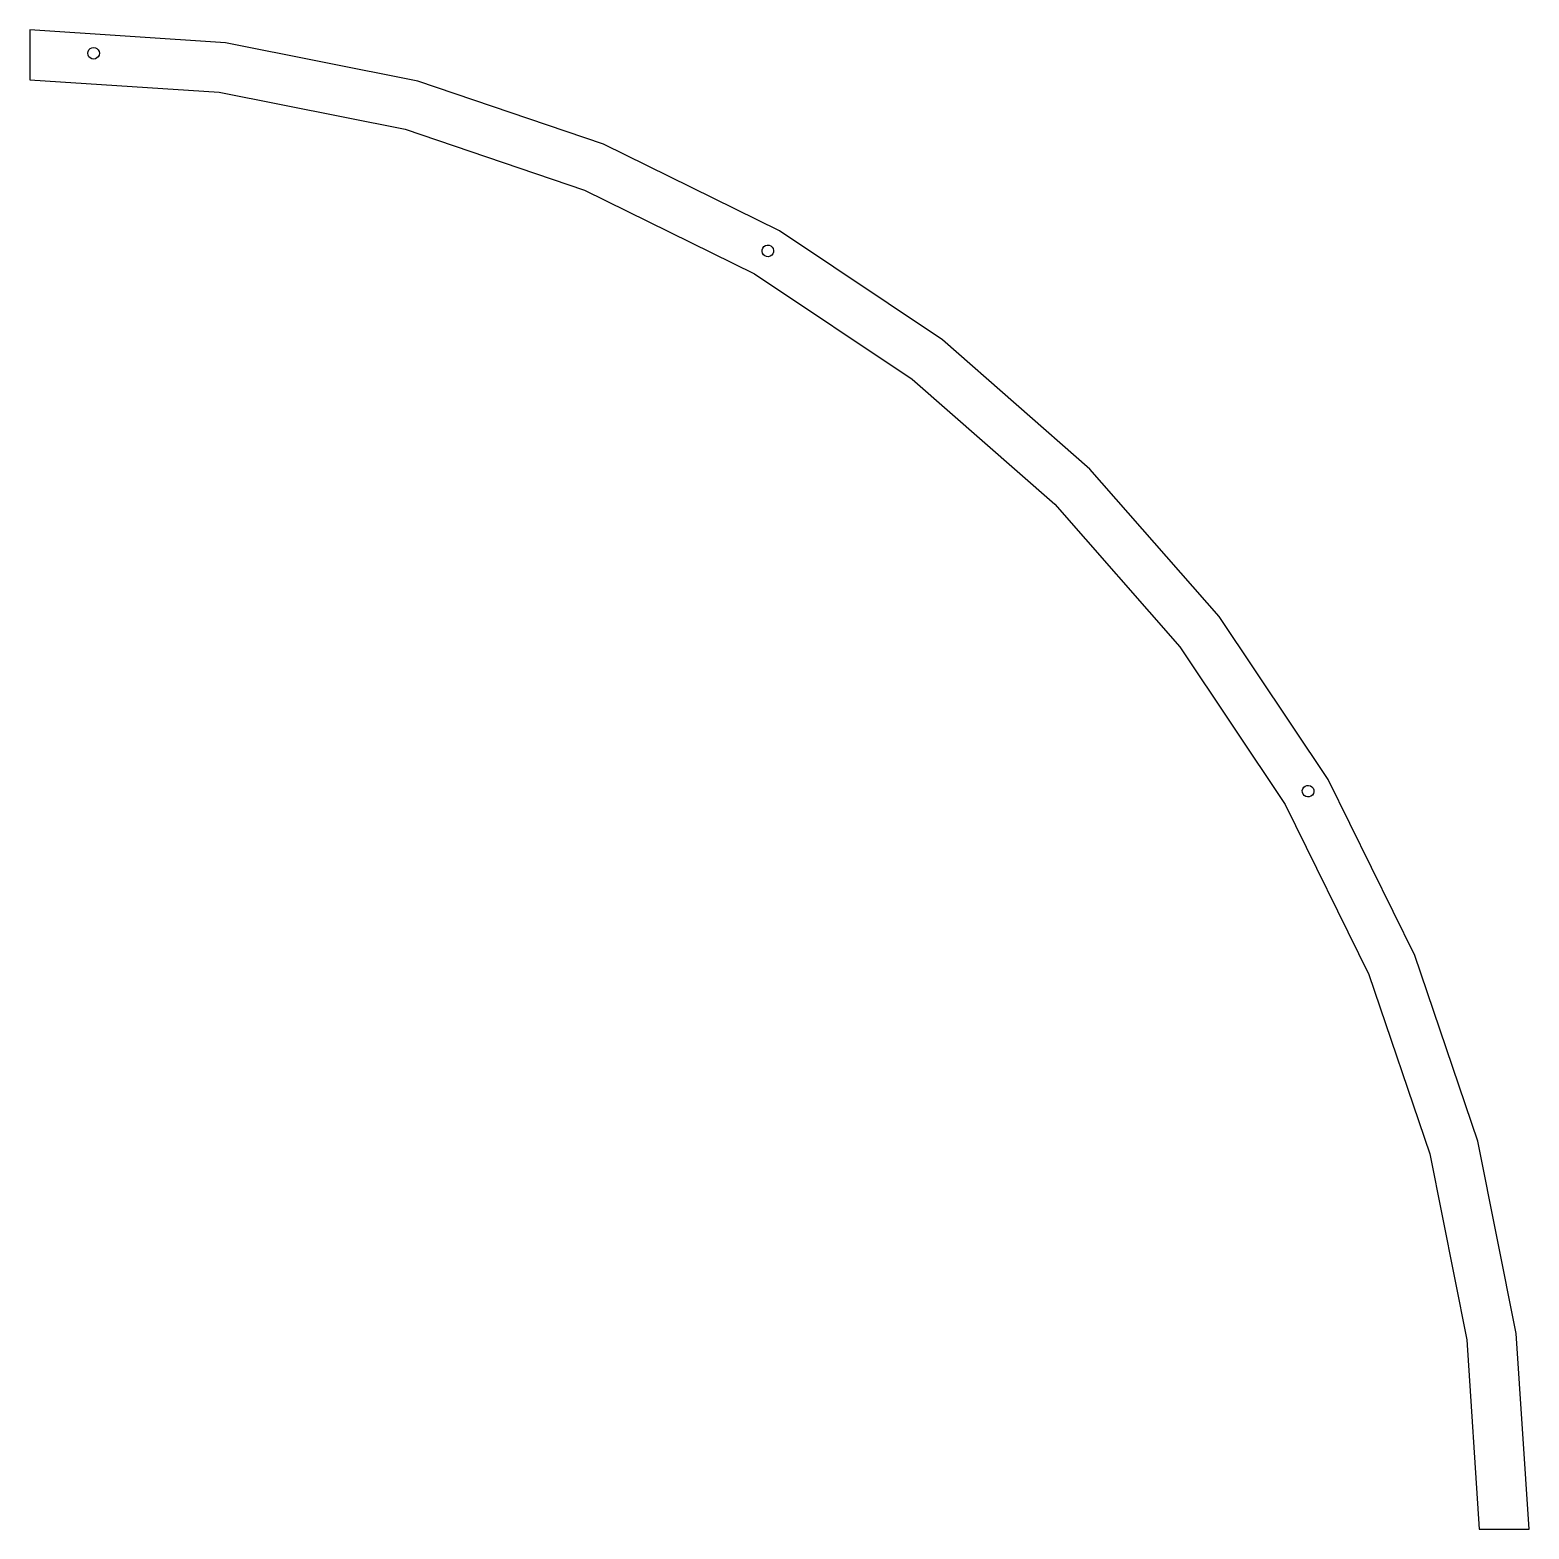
# Model space of a CAD drawing. Header units: millimetres. Extents: x 0 to 451, y 0 to 451.
import ezdxf

# ---------------------------------------------------------------- set-up
doc = ezdxf.new("R2010")
doc.units = ezdxf.units.MM

msp = doc.modelspace()

# ---------------------------------------------------------------- linework, layer by layer
for points in [[(447.142, 58.8673), (435.633, 116.727), (416.67, 172.59), (390.577, 225.5), (357.802, 274.551), (318.905, 318.905), (274.551, 357.802), (225.5, 390.577), (172.59, 416.67), (116.727, 435.633), (58.8673, 447.142), (0, 451), (0, 436), (56.9094, 432.27), (112.845, 421.144), (166.85, 402.811), (218, 377.587), (265.42, 345.902), (308.299, 308.299), (345.902, 265.42), (377.587, 218), (402.811, 166.85), (421.144, 112.845), (432.27, 56.9094), (436, 0), (451, 0), (447.142, 58.8673)], [(18.5842, 442.336), (18.0964, 442.584), (17.7092, 442.971), (17.4606, 443.459), (17.375, 444), (17.4606, 444.541), (17.7092, 445.029), (18.0964, 445.416), (18.5842, 445.664), (19.125, 445.75), (19.6658, 445.664), (20.1536, 445.416), (20.5408, 445.029), (20.7893, 444.541), (20.875, 444), (20.7893, 443.459), (20.5408, 442.971), (20.1536, 442.584), (19.6658, 442.336), (19.125, 442.25), (18.5842, 442.336)], [(221.636, 382.804), (221.125, 383), (220.699, 383.344), (220.401, 383.803), (220.26, 384.332), (220.288, 384.879), (220.484, 385.39), (220.829, 385.816), (221.288, 386.114), (221.817, 386.256), (222.364, 386.227), (222.875, 386.031), (223.301, 385.686), (223.599, 385.227), (223.74, 384.698), (223.712, 384.151), (223.516, 383.64), (223.171, 383.215), (222.712, 382.917), (222.183, 382.775), (221.636, 382.804)], [(383.803, 220.401), (383.344, 220.699), (383, 221.125), (382.804, 221.636), (382.775, 222.183), (382.917, 222.712), (383.215, 223.171), (383.64, 223.516), (384.151, 223.712), (384.698, 223.74), (385.227, 223.599), (385.686, 223.301), (386.031, 222.875), (386.227, 222.364), (386.256, 221.817), (386.114, 221.288), (385.816, 220.829), (385.39, 220.484), (384.879, 220.288), (384.332, 220.26), (383.803, 220.401)]]:
    msp.add_lwpolyline(points)

doc.saveas('drawing.dxf')
